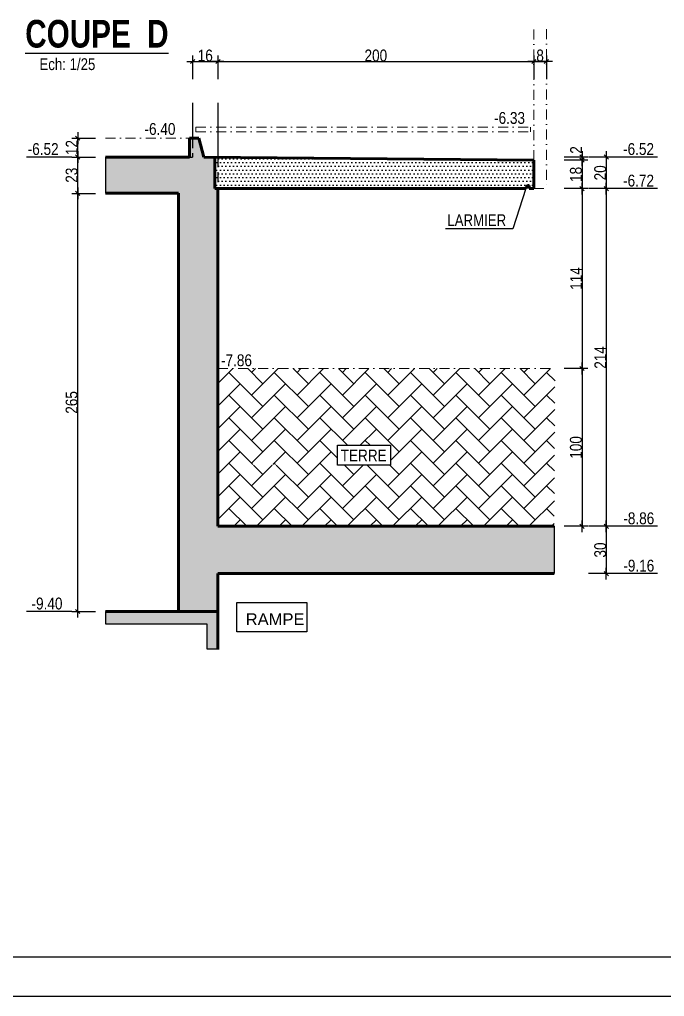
# Model space of a CAD drawing. Header units: millimetres. Extents: x 16050 to 21990, y -27198 to -22998.
# Drawn here: x 17386 to 18203, y -27198 to -25960 of the extents above; entities that cross this region are included whole.
import ezdxf
from ezdxf.enums import TextEntityAlignment as Align

# ---------------------------------------------------------------- set-up
doc = ezdxf.new("R2010")
doc.units = ezdxf.units.MM
doc.linetypes.add('CACHEX2', pattern=[19.05, 12.7, -6.35])
doc.linetypes.add('TIRETPTX2', pattern=[50.8, 25.4, -12.7, 0, -12.7])
for name, color, linetype in [('01-Cad  2', 1, 'Continuous'), ('01_cote_gen', 4, 'Continuous'), ('01_linteaux', 2, 'Continuous'), ('01_murs_sup', 2, 'CACHEX2'), ('01_poch_BN', 9, 'Continuous'), ('01_poch_murs', 253, 'Continuous'), ('01_texte', 230, 'Continuous'), ('AA_COTES', 2, 'Continuous')]:
    doc.layers.add(name, color=color, linetype=linetype)
doc.layers.add('01_murs_coup', color=5, linetype='Continuous', lineweight=60)
doc.layers.add('01_tram_axes', color=2, linetype='TIRETPTX2', lineweight=9)
doc.styles.add('ARIAL NA', font='ARIALN.TTF')
doc.styles.add('impact', font='impact.ttf')
doc.styles.add('MATTE_TXT', font='arial.ttf')
doc.styles.add('STYLE2', font='ARIALN.TTF')
doc.dimstyles.new('JB25', dxfattribs={"dimscale": 0.1, "dimtxt": 150, "dimasz": 15, "dimexe": 0.1, "dimexo": 0.1, "dimgap": 0.09, "dimtad": 1, "dimdec": 1, "dimlfac": 0.5, "dimdsep": 46, "dimtxsty": 'STYLE2', "dimblk1": 'BOND_G', "dimblk2": 'BOND_D', "dimsah": 1, "dimcen": 1.5, "dimdle": 0.01, "dimse1": 1, "dimse2": 1, "dimclrd": 4, "dimclre": 2, "dimclrt": 6, "dimazin": 2, "dimtfac": 2.333333, "dimtdec": 1, "dimtix": 1, "dimtmove": 2, "dimatfit": 3, "dimldrblk": 'BOND_G', "dimfxl": 1, "dimtolj": 1, "dimtzin": 0, "dimarcsym": 0})

# ---------------------------------------------------------------- blocks, each defined once
blk = doc.blocks.new('BOND_G')
at = {"layer": 'AA_COTES', "color": 0}
for p, q in [((0, -5), (0, 15)), ((5, 0), (-5, 0)), ((1.77, 1.77), (-1.77, -1.77))]:
    blk.add_line(p, q, dxfattribs=at)
blk = doc.blocks.new('BOND_D')
at = {"layer": 'AA_COTES', "color": 0}
for p, q in [((5, 0), (-5, 0)), ((-1.77, -1.77), (1.77, 1.77)), ((0, 5), (0, -15))]:
    blk.add_line(p, q, dxfattribs=at)
blk = doc.blocks.new('*D7437')
at = {"layer": '01_cote_gen', "color": 4, "lineweight": -2, "transparency": 16777216}
blk.add_line((17459.6, -26179.1), (17459.6, -26136.1), dxfattribs=at)
at = {"layer": 'Defpoints', "color": 0, "transparency": 16777216}
for p in [(17459.6, -26134.6), (17485.1, -26134.6), (17485.1, -26180.6)]:
    blk.add_point(p, dxfattribs=at)
at = {"layer": '01_cote_gen', "color": 4, "lineweight": -2, "transparency": 16777216, "xscale": 1.5, "yscale": 1.5, "zscale": 1.5}
for name, p, rotation in [('BOND_D', (17459.6, -26134.6), 90), ('BOND_G', (17459.6, -26180.6), 270)]:
    blk.add_blockref(name, p, dxfattribs=dict(at, rotation=rotation))
at = {"layer": '01_cote_gen', "color": 6, "lineweight": 0, "transparency": 16777216, "insert": (17451.9, -26157.6), "char_height": 15, "attachment_point": 5, "rotation": 90, "style": 'STYLE2'}
blk.add_mtext('\\A1;23', dxfattribs=at)
blk = doc.blocks.new('*D7438')
at = {"layer": '01_cote_gen', "color": 4, "lineweight": -2, "transparency": 16777216}
blk.add_line((17606.6, -26013.6), (17635.6, -26013.6), dxfattribs=at)
at = {"layer": 'Defpoints', "color": 0, "transparency": 16777216}
for p in [(17605.1, -26014.1), (17637.1, -26013.6), (17637.1, -26014.1)]:
    blk.add_point(p, dxfattribs=at)
at = {"layer": '01_cote_gen', "color": 4, "lineweight": -2, "transparency": 16777216, "xscale": 1.5, "yscale": 1.5, "zscale": 1.5, "rotation": 180}
blk.add_blockref('BOND_G', (17605.1, -26013.6), dxfattribs=at)
at = {"layer": '01_cote_gen', "color": 4, "lineweight": -2, "transparency": 16777216, "xscale": 1.5, "yscale": 1.5, "zscale": 1.5}
blk.add_blockref('BOND_D', (17637.1, -26013.6), dxfattribs=at)
at = {"layer": '01_cote_gen', "color": 6, "lineweight": 0, "transparency": 16777216, "insert": (17621.1, -26006), "char_height": 15, "attachment_point": 5, "style": 'STYLE2'}
blk.add_mtext('\\A1;16', dxfattribs=at)
blk = doc.blocks.new('*D7439')
at = {"layer": '01_cote_gen', "color": 4, "lineweight": -2, "transparency": 16777216}
blk.add_line((17459.6, -26709.1), (17459.6, -26182.1), dxfattribs=at)
at = {"layer": 'Defpoints', "color": 0, "transparency": 16777216}
for p in [(17459.6, -26180.6), (17482.1, -26180.6), (17482.1, -26710.6)]:
    blk.add_point(p, dxfattribs=at)
at = {"layer": '01_cote_gen', "color": 4, "lineweight": -2, "transparency": 16777216, "xscale": 1.5, "yscale": 1.5, "zscale": 1.5}
for name, p, rotation in [('BOND_D', (17459.6, -26180.6), 90), ('BOND_G', (17459.6, -26710.6), 270)]:
    blk.add_blockref(name, p, dxfattribs=dict(at, rotation=rotation))
at = {"layer": '01_cote_gen', "color": 6, "lineweight": 0, "transparency": 16777216, "insert": (17451.9, -26445.6), "char_height": 15, "attachment_point": 5, "rotation": 90, "style": 'STYLE2'}
blk.add_mtext('\\A1;265', dxfattribs=at)
blk = doc.blocks.new('*D7440')
at = {"layer": '01_cote_gen', "color": 4, "lineweight": -2, "ltscale": 0.1, "transparency": 16777216}
blk.add_line((17459.6, -26133.1), (17459.6, -26112.1), dxfattribs=at)
at = {"layer": 'Defpoints', "color": 0, "ltscale": 0.1, "transparency": 16777216}
for p in [(17459.6, -26110.6), (17504.7, -26110.6), (17504.7, -26134.6)]:
    blk.add_point(p, dxfattribs=at)
at = {"layer": '01_cote_gen', "color": 4, "lineweight": -2, "ltscale": 0.1, "transparency": 16777216, "xscale": 1.5, "yscale": 1.5, "zscale": 1.5}
for name, p, rotation in [('BOND_D', (17459.6, -26110.6), 90), ('BOND_G', (17459.6, -26134.6), 270)]:
    blk.add_blockref(name, p, dxfattribs=dict(at, rotation=rotation))
at = {"layer": '01_cote_gen', "color": 6, "ltscale": 0.1, "transparency": 16777216, "insert": (17452, -26122.6), "char_height": 15, "attachment_point": 5, "rotation": 90, "style": 'STYLE2'}
blk.add_mtext('\\A1;12', dxfattribs=at)
blk = doc.blocks.new('*D7510')
at = {"layer": '01_cote_gen', "color": 4, "lineweight": -2, "ltscale": 0.1, "transparency": 16777216}
blk.add_line((18128.9, -26176.1), (18128.9, -26601.1), dxfattribs=at)
at = {"layer": 'Defpoints', "color": 0, "ltscale": 0.1, "transparency": 16777216}
for p in [(18037.1, -26174.6), (18037.1, -26602.6), (18128.9, -26602.6)]:
    blk.add_point(p, dxfattribs=at)
at = {"layer": '01_cote_gen', "color": 4, "lineweight": -2, "ltscale": 0.1, "transparency": 16777216, "xscale": 1.5, "yscale": 1.5, "zscale": 1.5}
for name, p, rotation in [('BOND_G', (18128.9, -26174.6), 90), ('BOND_D', (18128.9, -26602.6), 270)]:
    blk.add_blockref(name, p, dxfattribs=dict(at, rotation=rotation))
at = {"layer": '01_cote_gen', "color": 6, "ltscale": 0.1, "transparency": 16777216, "insert": (18121.4, -26388.6), "char_height": 15, "attachment_point": 5, "rotation": 90, "style": 'STYLE2'}
blk.add_mtext('\\A1;214', dxfattribs=at)
blk = doc.blocks.new('*D7511')
at = {"layer": '01_cote_gen', "color": 4, "lineweight": -2, "ltscale": 0.1, "transparency": 16777216}
blk.add_line((18128.9, -26136.1), (18128.9, -26173.1), dxfattribs=at)
at = {"layer": 'Defpoints', "color": 0, "ltscale": 0.1, "transparency": 16777216}
for p in [(17601.1, -26134.6), (17649.6, -26174.6), (18128.9, -26174.6)]:
    blk.add_point(p, dxfattribs=at)
at = {"layer": '01_cote_gen', "color": 4, "lineweight": -2, "ltscale": 0.1, "transparency": 16777216, "xscale": 1.5, "yscale": 1.5, "zscale": 1.5}
for name, p, rotation in [('BOND_G', (18128.9, -26134.6), 90), ('BOND_D', (18128.9, -26174.6), 270)]:
    blk.add_blockref(name, p, dxfattribs=dict(at, rotation=rotation))
at = {"layer": '01_cote_gen', "color": 6, "ltscale": 0.1, "transparency": 16777216, "insert": (18121.3, -26154.6), "char_height": 15, "attachment_point": 5, "rotation": 90, "style": 'STYLE2'}
blk.add_mtext('\\A1;20', dxfattribs=at)
blk = doc.blocks.new('*D7512')
at = {"layer": '01_cote_gen', "color": 4, "lineweight": -2, "ltscale": 0.1, "transparency": 16777216}
blk.add_line((18098.2, -26140.1), (18098.2, -26173.1), dxfattribs=at)
at = {"layer": 'Defpoints', "color": 0, "ltscale": 0.1, "transparency": 16777216}
for p in [(18083.1, -26138.6), (18027.1, -26174.6), (18098.2, -26174.6)]:
    blk.add_point(p, dxfattribs=at)
at = {"layer": '01_cote_gen', "color": 4, "lineweight": -2, "ltscale": 0.1, "transparency": 16777216, "xscale": 1.5, "yscale": 1.5, "zscale": 1.5}
for name, p, rotation in [('BOND_G', (18098.2, -26138.6), 90), ('BOND_D', (18098.2, -26174.6), 270)]:
    blk.add_blockref(name, p, dxfattribs=dict(at, rotation=rotation))
at = {"layer": '01_cote_gen', "color": 6, "ltscale": 0.1, "transparency": 16777216, "insert": (18090.5, -26156.6), "char_height": 15, "attachment_point": 5, "rotation": 90, "style": 'STYLE2'}
blk.add_mtext('\\A1;18', dxfattribs=at)
blk = doc.blocks.new('*D7513')
at = {"layer": '01_cote_gen', "color": 4, "lineweight": -2, "ltscale": 0.1, "transparency": 16777216}
blk.add_line((18098.2, -26136.1), (18098.2, -26137.1), dxfattribs=at)
at = {"layer": 'Defpoints', "color": 0, "ltscale": 0.1, "transparency": 16777216}
for p in [(18106.4, -26134.6), (18098.2, -26138.6), (18105.7, -26138.6)]:
    blk.add_point(p, dxfattribs=at)
at = {"layer": '01_cote_gen', "color": 4, "lineweight": -2, "ltscale": 0.1, "transparency": 16777216, "xscale": 1.5, "yscale": 1.5, "zscale": 1.5}
for name, p, rotation in [('BOND_G', (18098.2, -26134.6), 90), ('BOND_D', (18098.2, -26138.6), 270)]:
    blk.add_blockref(name, p, dxfattribs=dict(at, rotation=rotation))
at = {"layer": '01_cote_gen', "color": 6, "ltscale": 0.1, "transparency": 16777216, "insert": (18090.7, -26125.6), "char_height": 15, "attachment_point": 5, "rotation": 90, "style": 'STYLE2'}
blk.add_mtext('\\A1;2', dxfattribs=at)
blk = doc.blocks.new('*D7514')
at = {"layer": '01_cote_gen', "color": 4, "lineweight": -2, "ltscale": 0.1, "transparency": 16777216}
blk.add_line((18098.2, -26176.1), (18098.2, -26401.1), dxfattribs=at)
at = {"layer": 'Defpoints', "color": 0, "ltscale": 0.1, "transparency": 16777216}
for p in [(18037.1, -26174.6), (18047.3, -26402.6), (18098.2, -26402.6)]:
    blk.add_point(p, dxfattribs=at)
at = {"layer": '01_cote_gen', "color": 4, "lineweight": -2, "ltscale": 0.1, "transparency": 16777216, "xscale": 1.5, "yscale": 1.5, "zscale": 1.5}
for name, p, rotation in [('BOND_G', (18098.2, -26174.6), 90), ('BOND_D', (18098.2, -26402.6), 270)]:
    blk.add_blockref(name, p, dxfattribs=dict(at, rotation=rotation))
at = {"layer": '01_cote_gen', "color": 6, "ltscale": 0.1, "transparency": 16777216, "insert": (18090.7, -26288.6), "char_height": 15, "attachment_point": 5, "rotation": 90, "style": 'STYLE2'}
blk.add_mtext('\\A1;114', dxfattribs=at)
blk = doc.blocks.new('*D7515')
at = {"layer": '01_cote_gen', "color": 4, "lineweight": -2, "ltscale": 0.1, "transparency": 16777216}
blk.add_line((18098.2, -26404.1), (18098.2, -26601.1), dxfattribs=at)
at = {"layer": 'Defpoints', "color": 0, "ltscale": 0.1, "transparency": 16777216}
for p in [(18075.7, -26402.6), (18062.8, -26602.6), (18098.2, -26602.6)]:
    blk.add_point(p, dxfattribs=at)
at = {"layer": '01_cote_gen', "color": 4, "lineweight": -2, "ltscale": 0.1, "transparency": 16777216, "xscale": 1.5, "yscale": 1.5, "zscale": 1.5}
for name, p, rotation in [('BOND_G', (18098.2, -26402.6), 90), ('BOND_D', (18098.2, -26602.6), 270)]:
    blk.add_blockref(name, p, dxfattribs=dict(at, rotation=rotation))
at = {"layer": '01_cote_gen', "color": 6, "ltscale": 0.1, "transparency": 16777216, "insert": (18090.5, -26502.6), "char_height": 15, "attachment_point": 5, "rotation": 90, "style": 'STYLE2'}
blk.add_mtext('\\A1;100', dxfattribs=at)
blk = doc.blocks.new('*D7516')
at = {"layer": '01_cote_gen', "color": 4, "lineweight": -2, "ltscale": 0.1, "transparency": 16777216}
blk.add_line((18128.9, -26604.1), (18128.9, -26661.1), dxfattribs=at)
at = {"layer": 'Defpoints', "color": 0, "ltscale": 0.1, "transparency": 16777216}
for p in [(18049.9, -26602.6), (18049.9, -26662.6), (18128.9, -26662.6)]:
    blk.add_point(p, dxfattribs=at)
at = {"layer": '01_cote_gen', "color": 4, "lineweight": -2, "ltscale": 0.1, "transparency": 16777216, "xscale": 1.5, "yscale": 1.5, "zscale": 1.5}
for name, p, rotation in [('BOND_G', (18128.9, -26602.6), 90), ('BOND_D', (18128.9, -26662.6), 270)]:
    blk.add_blockref(name, p, dxfattribs=dict(at, rotation=rotation))
at = {"layer": '01_cote_gen', "color": 6, "ltscale": 0.1, "transparency": 16777216, "insert": (18121.3, -26632.6), "char_height": 15, "attachment_point": 5, "rotation": 90, "style": 'STYLE2'}
blk.add_mtext('\\A1;30', dxfattribs=at)
blk = doc.blocks.new('*D7517')
at = {"layer": '01_cote_gen', "color": 4, "lineweight": -2, "ltscale": 0.1, "transparency": 16777216}
blk.add_line((17638.6, -26013.6), (18035.6, -26013.6), dxfattribs=at)
at = {"layer": 'Defpoints', "color": 0, "ltscale": 0.1, "transparency": 16777216}
for p in [(18037.1, -26013.6), (17637.1, -26036.1), (18037.1, -26076.1)]:
    blk.add_point(p, dxfattribs=at)
at = {"layer": '01_cote_gen', "color": 4, "lineweight": -2, "ltscale": 0.1, "transparency": 16777216, "xscale": 1.5, "yscale": 1.5, "zscale": 1.5, "rotation": 180}
blk.add_blockref('BOND_G', (17637.1, -26013.6), dxfattribs=at)
at = {"layer": '01_cote_gen', "color": 4, "lineweight": -2, "ltscale": 0.1, "transparency": 16777216, "xscale": 1.5, "yscale": 1.5, "zscale": 1.5}
blk.add_blockref('BOND_D', (18037.1, -26013.6), dxfattribs=at)
at = {"layer": '01_cote_gen', "color": 6, "ltscale": 0.1, "transparency": 16777216, "insert": (17837.1, -26006), "char_height": 15, "attachment_point": 5, "style": 'STYLE2'}
blk.add_mtext('\\A1;200', dxfattribs=at)
blk = doc.blocks.new('*D7518')
at = {"layer": '01_cote_gen', "color": 4, "lineweight": -2, "ltscale": 0.1, "transparency": 16777216}
blk.add_line((18038.6, -26013.6), (18051.6, -26013.6), dxfattribs=at)
at = {"layer": 'Defpoints', "color": 0, "ltscale": 0.1, "transparency": 16777216}
for p in [(18037.1, -26021.1), (18053.1, -26013.6), (18053.1, -26063)]:
    blk.add_point(p, dxfattribs=at)
at = {"layer": '01_cote_gen', "color": 4, "lineweight": -2, "ltscale": 0.1, "transparency": 16777216, "xscale": 1.5, "yscale": 1.5, "zscale": 1.5, "rotation": 180}
blk.add_blockref('BOND_G', (18037.1, -26013.6), dxfattribs=at)
at = {"layer": '01_cote_gen', "color": 4, "lineweight": -2, "ltscale": 0.1, "transparency": 16777216, "xscale": 1.5, "yscale": 1.5, "zscale": 1.5}
blk.add_blockref('BOND_D', (18053.1, -26013.6), dxfattribs=at)
at = {"layer": '01_cote_gen', "color": 6, "ltscale": 0.1, "transparency": 16777216, "insert": (18045.1, -26006), "char_height": 15, "attachment_point": 5, "style": 'STYLE2'}
blk.add_mtext('\\A1;8', dxfattribs=at)

msp = doc.modelspace()

# ---------------------------------------------------------------- hatches: boundary and pattern name
at = {"layer": '01_linteaux', "ltscale": 10}
h = msp.add_hatch(dxfattribs=at)
h.set_pattern_fill('DOTS', color=256, scale=3)
h.set_pattern_definition([(0, (-235.877, -285.906), (2.38125, 4.7625), [0, -4.7625])])
edge = h.paths.add_edge_path()
edge.add_line((18037.1, -26138.56), (17633.1, -26134.74))
edge.add_line((17633.1, -26134.74), (17633.1, -26174.56))
edge.add_line((17633.1, -26174.56), (18027.1, -26174.56))
edge.add_arc((18031.1, -26174.56), 4, 90, 180, ccw=False)
edge.add_line((18031.1, -26170.56), (18031.1, -26174.56))
edge.add_line((18031.1, -26174.56), (18037.1, -26174.56))
edge.add_line((18037.1, -26174.56), (18037.1, -26138.56))
at = {"layer": '01_poch_BN', "ltscale": 200}
h = msp.add_hatch(color=256, dxfattribs=at)
h.dxf.hatch_style = 1
h.paths.add_polyline_path([(17637.1, -26174.56), (17633.1, -26174.56), (17633.1, -26134.7), (17619.1, -26134.56), (17613.1, -26110.56), (17601.1, -26110.56), (17601.1, -26134.56), (17494.67, -26134.56), (17494.67, -26180.56), (17587.1, -26180.56), (17587.1, -26710.57), (17637.1, -26710.57), (17637.1, -26662.56), (18062.8, -26662.56), (18062.8, -26602.56), (17637.1, -26602.56)])
h.paths.add_polyline_path([(17637.1, -26710.57), (17494.67, -26710.57), (17494.67, -26726.03), (17623.16, -26726.03), (17623.16, -26757.7), (17637.1, -26757.7)])
at = {"layer": '01_poch_murs', "ltscale": 0.05}
h = msp.add_hatch(dxfattribs=at)
h.set_pattern_fill('AR-HBONE', color=256, scale=0.2)
h.set_pattern_definition([(45, (207.786, -486.867), (3e-15, 28.73682), [60.96, -20.32]), (135, (222.155, -472.499), (3e-15, 28.73682), [60.96, -20.32])])
h.paths.add_polyline_path([(17734.56, -26524.11), (17734.56, -26524.95), (17667.85, -26524.95), (17667.85, -26524.11)], flags=16)
h.paths.add_polyline_path([(17667.94, -26524.11), (17733.66, -26524.11)], flags=0)
h.paths.add_polyline_path([(17788.74, -26524.95), (17788.74, -26499.95), (17855.45, -26499.95), (17855.45, -26524.95)])
h.paths.add_polyline_path([(18064.07, -26402.56), (17637.1, -26402.56), (17637.1, -26602.56), (18062.95, -26602.56)])

# ---------------------------------------------------------------- linework, layer by layer
at = {"layer": '01-Cad  2'}
for p, q in [((20939.58, -27148.43, -9.99), (16099.58, -27148.43, -9.99)), ((20939.58, -27198.43, -9.99), (16049.58, -27198.43, -9.99))]:
    msp.add_line(p, q, dxfattribs=at)
at = {"layer": '01_linteaux', "ltscale": 0.1}
for p, q in [((17605.1, -26066.06), (17605.1, -26110.56)), ((17637.1, -26066.06), (17637.1, -26134.56))]:
    msp.add_line(p, q, dxfattribs=at)
at = {"layer": '01_murs_coup'}
for p, q in [((17601.1, -26110.56), (17601.1, -26134.56)), ((17601.1, -26110.56), (17613.1, -26110.56)), ((17613.1, -26110.56), (17619.1, -26134.56)), ((17494.67, -26134.56), (17601.1, -26134.56)), ((17619.1, -26134.56), (18037.1, -26138.56)), ((17633.1, -26134.7), (17633.1, -26174.56)), ((18037.1, -26138.56), (18037.1, -26174.56)), ((18031.1, -26170.56), (18031.1, -26174.56)), ((17494.67, -26180.56), (17587.1, -26180.56)), ((17587.1, -26180.56), (17587.1, -26710.57)), ((17633.1, -26174.56), (18027.1, -26174.56)), ((17637.1, -26174.56), (17637.1, -26602.56)), ((18031.1, -26174.56), (18037.1, -26174.56)), ((17637.1, -26602.56), (18062.8, -26602.56)), ((17637.1, -26662.56), (17637.1, -26710.57)), ((17637.1, -26662.56), (18062.8, -26662.56)), ((17637.1, -26710.57), (17494.67, -26710.57)), ((17637.1, -26710.57), (17637.1, -26758.85))]:
    msp.add_line(p, q, dxfattribs=at)
msp.add_arc((18031.1, -26174.56), 4, 90, 180, dxfattribs=at)
at = {"layer": '01_murs_sup'}
for p, q in [((17605.1, -26110.56), (17605.1, -26134.56)), ((17601.1, -26134.56), (17605.1, -26134.56)), ((17637.1, -26134.56), (17637.1, -26174.56))]:
    msp.add_line(p, q, dxfattribs=at)
at = {"layer": '01_poch_BN', "ltscale": 200}
for p, q in [((17494.67, -26134.56), (17494.67, -26180.56)), ((18062.8, -26602.56), (18062.8, -26662.56)), ((17494.67, -26710.57), (17494.67, -26726.03)), ((17494.67, -26726.03), (17623.16, -26726.03)), ((17623.16, -26726.03), (17623.16, -26757.7)), ((17623.16, -26757.7), (17637.1, -26757.7))]:
    msp.add_line(p, q, dxfattribs=at)
at = {"layer": '01_texte'}
for p, q in [((17452.07, -26134.56), (17394.79, -26134.56)), ((18193.72, -26134.56), (18136.44, -26134.56)), ((18027.1, -26174.56), (18010.75, -26225.5)), ((18193.72, -26174.56), (18136.44, -26174.56)), ((18010.75, -26225.5), (17925.23, -26225.5)), ((18193.72, -26602.56), (18136.44, -26602.56)), ((18193.72, -26662.56), (18136.44, -26662.56)), ((17452.07, -26710.57), (17394.79, -26710.57))]:
    msp.add_line(p, q, dxfattribs=at)
msp.add_lwpolyline([(17788.74, -26499.95), (17855.45, -26499.95), (17855.45, -26524.95), (17788.74, -26524.95)], close=True, dxfattribs=at)
at = {"layer": '01_texte', "elevation": 9.99}
msp.add_lwpolyline([(17661.24, -26699.21), (17749.83, -26699.21), (17749.83, -26736.5), (17661.24, -26736.5)], close=True, dxfattribs=at)
at = {"layer": '01_tram_axes', "ltscale": 0.5}
for p, q in [((18037.1, -26138.56), (18037.1, -25972.36)), ((18053.1, -25972.36), (18053.1, -26174.56)), ((17609.29, -26096.56), (18033.1, -26096.56)), ((17609.29, -26102.56), (17609.29, -26096.56)), ((18033.1, -26102.56), (18033.1, -26096.56)), ((17494.67, -26110.56), (17601.1, -26110.56)), ((17609.29, -26102.56), (18033.1, -26102.56)), ((18037.1, -26174.56), (18053.1, -26174.56)), ((17637.1, -26402.56), (18062.8, -26402.56))]:
    msp.add_line(p, q, dxfattribs=at)

# ---------------------------------------------------------------- texts
at = {"layer": '01_texte', "style": 'impact'}
msp.add_text('%%UCOUPE  D', height=35, dxfattribs=at).set_placement((17483.88, -26006.36), align=Align.BOTTOM_CENTER)
at = {"layer": '01_texte', "style": 'MATTE_TXT', "width": 0.8}
for s, p in [('Ech: 1/25', (17446.5, -26028.92)), ('LARMIER', (17964.9, -26226.66))]:
    msp.add_text(s, height=15, dxfattribs=at).set_placement(p, align=Align.BOTTOM_CENTER)
at = {"layer": '01_texte'}
for s, style, p in [('-6.33', 'ARIAL NA', (17986.82, -26092.56)), ('-6.40', 'ARIAL NA', (17544.15, -26106.56)), ('-6.52', 'ARIAL NA', (17396.24, -26131.95)), ('-6.52', 'ARIAL NA', (18150.18, -26131.95)), ('-6.72', 'ARIAL NA', (18150.18, -26171.95)), ('-7.86', 'ARIAL NA', (17641.06, -26399.64)), ('TERRE', 'ARIAL NA', (17792.58, -26520.36)), ('-8.86', 'ARIAL NA', (18150.5, -26599.95)), ('-9.16', 'ARIAL NA', (18150.5, -26659.95)), ('-9.40', 'ARIAL NA', (17401.1, -26707.95)), ('RAMPE', 'MATTE_TXT', (17672.29, -26727.81, 9.99))]:
    msp.add_text(s, height=15, dxfattribs=dict(at, style=style)).set_placement(p)

# ---------------------------------------------------------------- dimensions: what is measured, and where the dimension line sits
at = {"layer": '01_cote_gen', "lineweight": 0}
dim = msp.add_linear_dim(base=(17637.1, -26013.62), p1=(17605.1, -26014.07), p2=(17637.1, -26014.07), dimstyle='JB25', dxfattribs=at)
dim.commit()
dim.dimension.update_dxf_attribs({"geometry": '*D7438', "text_midpoint": (17621.1, -26005.95)})
at = {"layer": '01_cote_gen', "ltscale": 0.1}
for base, p1, p2, picture, middle in [((18037.1, -26013.62), (17637.1, -26036.12), (18037.1, -26076.14), '*D7517', (17837.1, -26005.95)), ((18053.1, -26013.62), (18037.1, -26021.12), (18053.1, -26062.96), '*D7518', (18045.1, -26005.95))]:
    dim = msp.add_linear_dim(base=base, p1=p1, p2=p2, dimstyle='JB25', dxfattribs=at)
    dim.commit()
    dim.dimension.update_dxf_attribs({"geometry": picture, "text_midpoint": middle})
for base, p1, p2, picture, middle in [((17459.57, -26110.56), (17504.69, -26134.56), (17504.69, -26110.56), '*D7440', (17452.03, -26122.56)), ((18128.94, -26174.56), (17601.1, -26134.56), (17649.63, -26174.56), '*D7511', (18121.27, -26154.56)), ((18098.2, -26174.56), (18083.13, -26138.56), (18027.1, -26174.56), '*D7512', (18090.53, -26156.56)), ((18128.94, -26602.56), (18037.1, -26174.56), (18037.1, -26602.56), '*D7510', (18121.4, -26388.56)), ((18098.2, -26402.56), (18037.1, -26174.56), (18047.27, -26402.56), '*D7514', (18090.66, -26288.56)), ((18098.2, -26602.56), (18075.7, -26402.56), (18062.8, -26602.56), '*D7515', (18090.53, -26502.56)), ((18128.94, -26662.56), (18049.86, -26602.56), (18049.86, -26662.56), '*D7516', (18121.27, -26632.56))]:
    dim = msp.add_linear_dim(base=base, p1=p1, p2=p2, angle=90, dimstyle='JB25', dxfattribs=at)
    dim.commit()
    dim.dimension.update_dxf_attribs({"geometry": picture, "text_midpoint": middle})
dim = msp.add_linear_dim(base=(18098.2, -26138.56), p1=(18106.44, -26134.56), p2=(18105.7, -26138.56), angle=90, dimstyle='JB25', dxfattribs=at)
dim.commit()
dim.dimension.update_dxf_attribs({"geometry": '*D7513', "text_midpoint": (18090.66, -26125.57), "dimtype": 160})
at = {"layer": '01_cote_gen', "lineweight": 0}
for base, p1, p2, picture, middle in [((17459.57, -26134.56), (17485.07, -26180.56), (17485.07, -26134.56), '*D7437', (17451.9, -26157.56)), ((17459.57, -26180.56), (17482.07, -26710.57), (17482.07, -26180.56), '*D7439', (17451.9, -26445.57))]:
    dim = msp.add_linear_dim(base=base, p1=p1, p2=p2, angle=90, dimstyle='JB25', dxfattribs=at)
    dim.commit()
    dim.dimension.update_dxf_attribs({"geometry": picture, "text_midpoint": middle})

doc.saveas('drawing.dxf')
